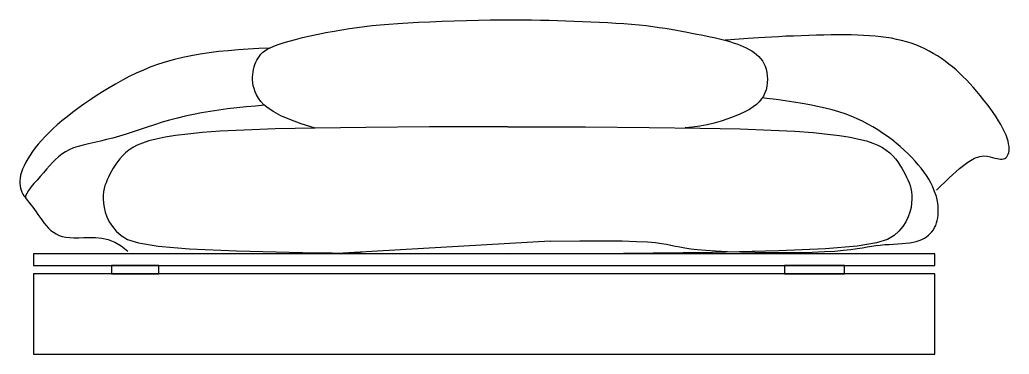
# Model space of a CAD drawing. Extents: x 6886 to 7019, y -827 to -782.
import ezdxf

# ---------------------------------------------------------------- set-up
doc = ezdxf.new("R2010")
doc.units = 0
doc.layers.get('0').update_dxf_attribs({"linetype": 'CONTINUOUS'})

# ---------------------------------------------------------------- blocks, each defined once
blk = doc.blocks.new('A$C16AC0144')
at = {"color": 7}
for points in [[(-144.69, -13.84), (-146.55, -13.25), (-148.07, -12.7), (-149.29, -12.17), (-150.25, -11.66), (-150.99, -11.17), (-151.55, -10.7), (-151.98, -10.25), (-152.3, -9.8), (-152.55, -9.37), (-152.75, -8.95), (-152.89, -8.54), (-152.99, -8.14), (-153.05, -7.75), (-153.08, -7.37), (-153.08, -7), (-153.05, -6.64), (-153.01, -6.29), (-152.94, -5.95), (-152.86, -5.62), (-152.76, -5.3), (-152.64, -5), (-152.51, -4.71), (-152.35, -4.43), (-152.17, -4.17), (-151.96, -3.92), (-151.73, -3.69), (-151.45, -3.47), (-151.11, -3.25), (-150.7, -3.04), (-150.22, -2.83), (-149.65, -2.61), (-148.97, -2.39), (-148.19, -2.16), (-147.31, -1.93), (-146.36, -1.69), (-145.35, -1.46), (-144.3, -1.23), (-143.23, -1.01), (-142.15, -0.81), (-141.1, -0.62), (-140.07, -0.46), (-139.06, -0.31), (-138.05, -0.18), (-137.01, -0.06), (-135.94, 0.04), (-134.79, 0.14), (-133.57, 0.22), (-132.25, 0.3), (-130.81, 0.38), (-129.27, 0.45), (-127.68, 0.51), (-126.04, 0.57), (-124.39, 0.62), (-122.76, 0.66), (-121.18, 0.69), (-119.66, 0.71), (-118.24, 0.71), (-116.91, 0.71), (-115.65, 0.7), (-114.45, 0.67), (-113.29, 0.64), (-112.16, 0.61), (-111.04, 0.57), (-109.93, 0.53), (-108.8, 0.49), (-107.67, 0.44), (-106.54, 0.39), (-105.42, 0.33), (-104.32, 0.27), (-103.25, 0.19), (-102.21, 0.11), (-101.21, 0.02), (-100.27, -0.08), (-99.37, -0.19), (-98.51, -0.31), (-97.7, -0.43), (-96.92, -0.56), (-96.17, -0.69), (-95.46, -0.82), (-94.77, -0.95), (-94.11, -1.07), (-93.47, -1.2), (-92.86, -1.32), (-92.26, -1.44), (-91.68, -1.56), (-91.12, -1.68), (-90.58, -1.81), (-90.06, -1.94), (-89.54, -2.07), (-89.05, -2.22), (-88.57, -2.37), (-88.11, -2.53), (-87.66, -2.7), (-87.24, -2.88), (-86.83, -3.07), (-86.45, -3.27), (-86.09, -3.48), (-85.75, -3.7), (-85.44, -3.94), (-85.15, -4.21), (-84.89, -4.49), (-84.66, -4.8), (-84.46, -5.15), (-84.29, -5.52), (-84.16, -5.93), (-84.06, -6.36), (-84, -6.82), (-83.98, -7.28), (-84, -7.76), (-84.06, -8.22), (-84.16, -8.68), (-84.31, -9.12), (-84.51, -9.53), (-84.77, -9.92), (-85.08, -10.3), (-85.45, -10.65), (-85.9, -10.99), (-86.41, -11.32), (-87.01, -11.65), (-87.68, -11.97), (-88.44, -12.29), (-89.28, -12.6), (-90.17, -12.89), (-91.11, -13.16), (-92.08, -13.39), (-93.06, -13.58), (-94.05, -13.73), (-95.02, -13.81)], [(-61.27, -22.19), (-59.59, -20.5), (-58.2, -19.26), (-57.08, -18.42), (-56.19, -17.89), (-55.48, -17.63), (-54.92, -17.55), (-54.48, -17.59), (-54.1, -17.68), (-53.76, -17.78), (-53.45, -17.86), (-53.17, -17.93), (-52.92, -17.97), (-52.69, -18), (-52.48, -17.99), (-52.3, -17.97), (-52.13, -17.91), (-51.98, -17.82), (-51.85, -17.69), (-51.74, -17.54), (-51.65, -17.35), (-51.58, -17.13), (-51.55, -16.88), (-51.53, -16.61), (-51.55, -16.3), (-51.61, -15.96), (-51.69, -15.6), (-51.81, -15.2), (-51.96, -14.78), (-52.16, -14.34), (-52.38, -13.87), (-52.65, -13.37), (-52.95, -12.85), (-53.3, -12.31), (-53.68, -11.75), (-54.09, -11.17), (-54.52, -10.6), (-54.97, -10.02), (-55.43, -9.45), (-55.89, -8.9), (-56.36, -8.36), (-56.82, -7.85), (-57.28, -7.36), (-57.74, -6.9), (-58.2, -6.45), (-58.67, -6.03), (-59.15, -5.62), (-59.63, -5.23), (-60.13, -4.85), (-60.64, -4.49), (-61.17, -4.14), (-61.72, -3.81), (-62.28, -3.49), (-62.86, -3.2), (-63.45, -2.92), (-64.05, -2.67), (-64.68, -2.45), (-65.31, -2.25), (-65.97, -2.07), (-66.64, -1.92), (-67.32, -1.78), (-68.03, -1.67), (-68.76, -1.58), (-69.51, -1.5), (-70.28, -1.44), (-71.08, -1.39), (-71.9, -1.36), (-72.74, -1.33), (-73.62, -1.32), (-74.52, -1.32), (-75.45, -1.33), (-76.41, -1.34), (-77.4, -1.37), (-78.41, -1.4), (-79.45, -1.43), (-80.48, -1.47), (-81.5, -1.51), (-82.5, -1.56), (-83.45, -1.61), (-84.34, -1.65), (-85.16, -1.7), (-85.89, -1.74), (-86.56, -1.79), (-87.17, -1.83), (-87.76, -1.88), (-88.34, -1.93), (-88.94, -1.98), (-89.56, -2.04), (-89.66, -2.04)], [(-150.78, -3.08), (-150.83, -3.08), (-152.26, -3.15), (-153.66, -3.23), (-155.03, -3.33), (-156.36, -3.44), (-157.65, -3.57), (-158.91, -3.73), (-160.12, -3.91), (-161.31, -4.11), (-162.46, -4.35), (-163.57, -4.61), (-164.66, -4.92), (-165.71, -5.26), (-166.73, -5.63), (-167.72, -6.04), (-168.69, -6.47), (-169.63, -6.93), (-170.56, -7.42), (-171.46, -7.92), (-172.35, -8.44), (-173.23, -8.98), (-174.09, -9.52), (-174.92, -10.08), (-175.73, -10.64), (-176.52, -11.2), (-177.27, -11.76), (-177.98, -12.32), (-178.66, -12.87), (-179.29, -13.41), (-179.88, -13.94), (-180.43, -14.46), (-180.93, -14.98), (-181.4, -15.49), (-181.84, -15.99), (-182.24, -16.49), (-182.61, -16.98), (-182.94, -17.47), (-183.24, -17.95), (-183.51, -18.43), (-183.74, -18.89), (-183.94, -19.34), (-184.1, -19.77), (-184.21, -20.18), (-184.29, -20.57), (-184.33, -20.94), (-184.33, -21.28), (-184.29, -21.61), (-184.23, -21.91), (-184.14, -22.19), (-184.03, -22.45), (-183.9, -22.69), (-183.77, -22.92), (-183.62, -23.13), (-183.47, -23.34), (-183.31, -23.54), (-183.14, -23.75), (-182.97, -23.97), (-182.78, -24.2), (-182.58, -24.46), (-182.36, -24.75), (-182.14, -25.08), (-181.9, -25.43), (-181.65, -25.81), (-181.38, -26.18), (-181.1, -26.56), (-180.8, -26.92), (-180.49, -27.26), (-180.16, -27.57), (-179.82, -27.83), (-179.45, -28.06), (-179.05, -28.24), (-178.62, -28.38), (-178.14, -28.48), (-177.62, -28.55), (-177.05, -28.58), (-176.41, -28.58), (-175.72, -28.55), (-174.96, -28.53), (-174.17, -28.54), (-173.33, -28.62), (-172.47, -28.81), (-171.59, -29.14), (-170.71, -29.65), (-169.83, -30.37)], [(-113.13, -29.04), (-109.16, -28.99), (-105.97, -28.98), (-103.47, -29), (-101.54, -29.05), (-100.09, -29.12), (-99, -29.21), (-98.18, -29.32), (-97.52, -29.43), (-96.93, -29.55), (-96.34, -29.68), (-95.73, -29.8), (-95.06, -29.92), (-94.28, -30.04), (-93.36, -30.15), (-92.26, -30.25), (-90.93, -30.34), (-89.35, -30.42), (-87.58, -30.47), (-85.67, -30.52), (-83.69, -30.54), (-81.7, -30.54), (-79.77, -30.53), (-77.96, -30.49), (-76.34, -30.43), (-74.95, -30.35), (-73.78, -30.25), (-72.78, -30.14), (-71.94, -30.03), (-71.22, -29.91), (-70.58, -29.8), (-69.99, -29.7), (-69.42, -29.61), (-68.83, -29.54), (-68.24, -29.49), (-67.65, -29.46), (-67.06, -29.42), (-66.48, -29.39), (-65.92, -29.35), (-65.39, -29.31), (-64.89, -29.24), (-64.43, -29.16), (-64, -29.06), (-63.61, -28.93), (-63.25, -28.79), (-62.92, -28.62), (-62.63, -28.44), (-62.36, -28.23), (-62.12, -28), (-61.9, -27.76), (-61.71, -27.49), (-61.54, -27.2), (-61.4, -26.9), (-61.28, -26.58), (-61.19, -26.24), (-61.12, -25.89), (-61.07, -25.52), (-61.05, -25.13), (-61.05, -24.73), (-61.07, -24.32), (-61.12, -23.9), (-61.2, -23.47), (-61.31, -23.02), (-61.46, -22.57), (-61.63, -22.11), (-61.83, -21.65), (-62.07, -21.17), (-62.34, -20.69), (-62.65, -20.21), (-62.98, -19.73), (-63.35, -19.24), (-63.74, -18.75), (-64.17, -18.26), (-64.63, -17.76), (-65.11, -17.28), (-65.62, -16.79), (-66.16, -16.31), (-66.72, -15.84), (-67.3, -15.38), (-67.91, -14.93), (-68.53, -14.5), (-69.17, -14.08), (-69.83, -13.67), (-70.51, -13.29), (-71.22, -12.92), (-71.96, -12.58), (-72.74, -12.25), (-73.55, -11.94), (-74.41, -11.66), (-75.31, -11.39), (-76.25, -11.15), (-77.24, -10.93), (-78.27, -10.72), (-79.34, -10.52), (-80.46, -10.34), (-81.62, -10.17), (-82.82, -10.01), (-84.06, -9.86), (-84.68, -9.79)], [(-151.46, -10.78), (-152.67, -10.87), (-153.95, -10.99), (-155.21, -11.12), (-156.43, -11.26), (-157.62, -11.42), (-158.78, -11.59), (-159.92, -11.79), (-161.03, -12), (-162.11, -12.24), (-163.17, -12.49), (-164.21, -12.77), (-165.23, -13.06), (-166.24, -13.38), (-167.22, -13.7), (-168.18, -14.02), (-169.12, -14.34), (-170.05, -14.64), (-170.95, -14.92), (-171.83, -15.17), (-172.68, -15.39), (-173.51, -15.59), (-174.31, -15.77), (-175.08, -15.94), (-175.8, -16.11), (-176.48, -16.3), (-177.11, -16.5), (-177.69, -16.74), (-178.21, -17.02), (-178.69, -17.33), (-179.12, -17.68), (-179.53, -18.06), (-179.93, -18.47), (-180.32, -18.9), (-180.72, -19.36), (-181.13, -19.83), (-181.57, -20.32), (-182.01, -20.81), (-182.44, -21.29), (-182.82, -21.76), (-183.15, -22.2), (-183.4, -22.6), (-183.54, -22.95), (-183.55, -23.24)], [(-118.88, -13.67), (-129.34, -13.69), (-137.86, -13.75), (-144.69, -13.84), (-150.07, -13.95), (-154.23, -14.1), (-157.41, -14.26), (-159.85, -14.44), (-161.79, -14.64), (-163.43, -14.85), (-164.83, -15.07), (-166.02, -15.31), (-167.02, -15.57), (-167.86, -15.84), (-168.57, -16.14), (-169.17, -16.46), (-169.69, -16.8), (-170.15, -17.17), (-170.55, -17.56), (-170.91, -17.97), (-171.23, -18.39), (-171.52, -18.81), (-171.78, -19.23), (-172.01, -19.64), (-172.22, -20.04), (-172.42, -20.43), (-172.59, -20.8), (-172.75, -21.17), (-172.89, -21.55), (-173, -21.95), (-173.07, -22.38), (-173.12, -22.84), (-173.12, -23.35), (-173.09, -23.9), (-173, -24.5), (-172.85, -25.13), (-172.63, -25.77), (-172.31, -26.42), (-171.9, -27.05), (-171.37, -27.67), (-170.72, -28.25), (-169.86, -28.78), (-168.37, -29.26), (-165.76, -29.69), (-161.55, -30.04), (-155.25, -30.33), (-146.36, -30.55), (-134.4, -30.68), (-118.88, -30.72)], [(-118.84, -13.67), (-108.38, -13.69), (-99.85, -13.75), (-93.02, -13.84), (-87.64, -13.95), (-83.48, -14.1), (-80.3, -14.26), (-77.86, -14.44), (-75.93, -14.64), (-74.29, -14.85), (-72.89, -15.07), (-71.7, -15.31), (-70.7, -15.57), (-69.85, -15.84), (-69.15, -16.14), (-68.55, -16.46), (-68.03, -16.8), (-67.57, -17.17), (-67.16, -17.56), (-66.8, -17.97), (-66.48, -18.39), (-66.19, -18.81), (-65.94, -19.23), (-65.71, -19.64), (-65.5, -20.04), (-65.3, -20.43), (-65.12, -20.8), (-64.96, -21.17), (-64.83, -21.55), (-64.72, -21.95), (-64.64, -22.38), (-64.6, -22.84), (-64.59, -23.35), (-64.63, -23.9), (-64.71, -24.5), (-64.86, -25.13), (-65.09, -25.77), (-65.4, -26.42), (-65.82, -27.05), (-66.34, -27.67), (-66.99, -28.25), (-67.86, -28.78), (-69.35, -29.26), (-71.96, -29.69), (-76.17, -30.04), (-82.47, -30.33), (-91.36, -30.55), (-103.32, -30.68), (-118.84, -30.72)], [(-113.13, -29.04), (-142.47, -30.72)]]:
    blk.add_lwpolyline(points, dxfattribs=at)
for points in [[(-61.5, -30.72), (-182.5, -30.72), (-182.5, -32.3), (-61.5, -32.3)], [(-165.67, -32.3), (-172.03, -32.3), (-172.03, -33.42), (-165.67, -33.42)], [(-73.62, -32.3), (-81.7, -32.3), (-81.7, -33.42), (-73.62, -33.42)], [(-61.5, -33.42), (-182.5, -33.42), (-182.5, -44.21), (-61.5, -44.21)]]:
    blk.add_lwpolyline(points, close=True, dxfattribs=at)

msp = doc.modelspace()

# ---------------------------------------------------------------- block references
at = {"color": 7}
msp.add_blockref('A$C16AC0144', (7070.14, -782.33), dxfattribs=at)

doc.saveas('drawing.dxf')
